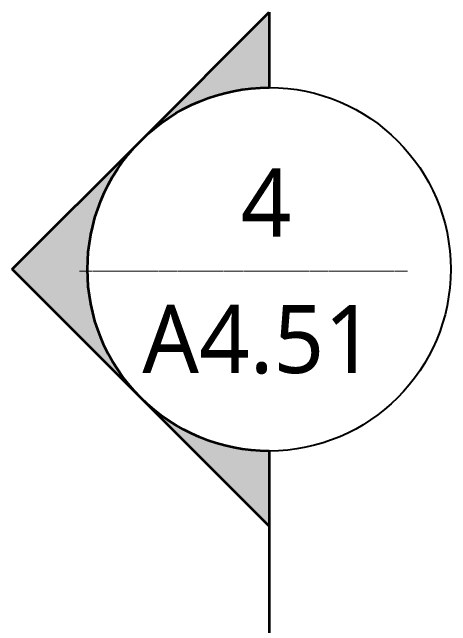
# Model space of a CAD drawing. Header units: inches. Extents: x 6 to 8416, y -388 to 6104.
# Drawn here: x 4206.5 to 4438.2, y 1341.2 to 1665.2 of the extents above; entities that cross this region are included whole.
import ezdxf

# ---------------------------------------------------------------- set-up
doc = ezdxf.new("R2010")
doc.units = ezdxf.units.IN
doc.header["$MEASUREMENT"] = 0
doc.layers.add('A-ANNO-NOTE', color=131, linetype='Continuous', lineweight=18)
doc.layers.add('G-ANNO-SYMB', color=111, linetype='Continuous', lineweight=13)
doc.styles.add('Open Sans_2', font='OpenSans-Regular.ttf', dxfattribs={"height": 6})
doc.styles.add('Open Sans_6', font='OpenSans-Regular.ttf', dxfattribs={"height": 36})

# ---------------------------------------------------------------- blocks, each defined once
blk = doc.blocks.new('Section - CDs-919845-LEVEL 3 - PLAN Copy 1 Copy 1')
at = {"layer": 'A-ANNO-NOTE', "lineweight": 13}
h = blk.add_hatch(color=256, dxfattribs=at)
edge = h.paths.add_edge_path()
edge.add_line((-0.25, 0.35355), (-0.07322, 0.17678))
edge.add_arc((-0.25, 0), 0.25, 45, 135)
edge.add_line((-0.42678, 0.17678), (-0.25, 0.35355))
h = blk.add_hatch(color=256, dxfattribs=at)
edge = h.paths.add_edge_path()
edge.add_arc((-0.25, 0), 0.25, 135, 180)
edge.add_line((-0.5, 0), (-0.60355, 0))
edge.add_line((-0.60355, 0), (-0.42678, 0.17678))
h = blk.add_hatch(color=256, dxfattribs=at)
edge = h.paths.add_edge_path()
edge.add_line((-0.07322, 0.17678), (0.10355, 0))
edge.add_line((0.10355, 0), (0, 0))
edge.add_arc((-0.25, 0), 0.25, 0, 45)
at = {"layer": 'A-ANNO-NOTE', "lineweight": 35}
for p, q in [((-0.25, 0.35355), (-0.42678, 0.17678)), ((-0.07322, 0.17678), (-0.25, 0.35355)), ((-0.42678, 0.17678), (-0.60355, 0)), ((0.10355, 0), (-0.07322, 0.17678)), ((-0.60355, 0), (-0.5, 0)), ((0, 0), (0.10355, 0))]:
    blk.add_line(p, q, dxfattribs=at)
at = {"layer": 'A-ANNO-NOTE', "lineweight": 25}
for start, end in [(360, 180), (180, 360)]:
    blk.add_arc((-0.25, 0), 0.25, start, end, dxfattribs=at)
at = {"layer": 'A-ANNO-NOTE', "lineweight": 35}
for start, end in [(45, 135), (135, 180), (0, 45)]:
    blk.add_arc((-0.25, 0), 0.25, start, end, dxfattribs=at)

msp = doc.modelspace()

# ---------------------------------------------------------------- linework, layer by layer
at = {"layer": 'G-ANNO-SYMB', "lineweight": 35}
msp.add_line((4342.2448463, 1433.45702443), (4342.2448463, 1228.8088051), dxfattribs=at)

# ---------------------------------------------------------------- block references
at = {"layer": 'G-ANNO-SYMB', "lineweight": 35, "extrusion": (0, 0, -1), "xscale": 383.9999999999998, "yscale": 383.9999999999998, "zscale": 383.9999999999998, "rotation": 270.0000000000002}
msp.add_blockref('Section - CDs-919845-LEVEL 3 - PLAN Copy 1 Copy 1', (-4342.2448463, 1433.45702443), dxfattribs=at)

# ---------------------------------------------------------------- texts
at = {"layer": 'G-ANNO-SYMB', "attachment_point": 1}
for s, insert, char_height, width, style in [('4', (4327.22428188, 1582.62671694), 36, 35.148, 'Open Sans_6'), ('__________________________________________________', (4241.96026728, 1535.44586291), 6, 242.4, 'Open Sans_2'), ('A4.51', (4275.21798266, 1510.62671694), 36, 161.196, 'Open Sans_6')]:
    msp.add_mtext(s, dxfattribs=dict(at, insert=insert, char_height=char_height, width=width, style=style))

doc.saveas('drawing.dxf')
